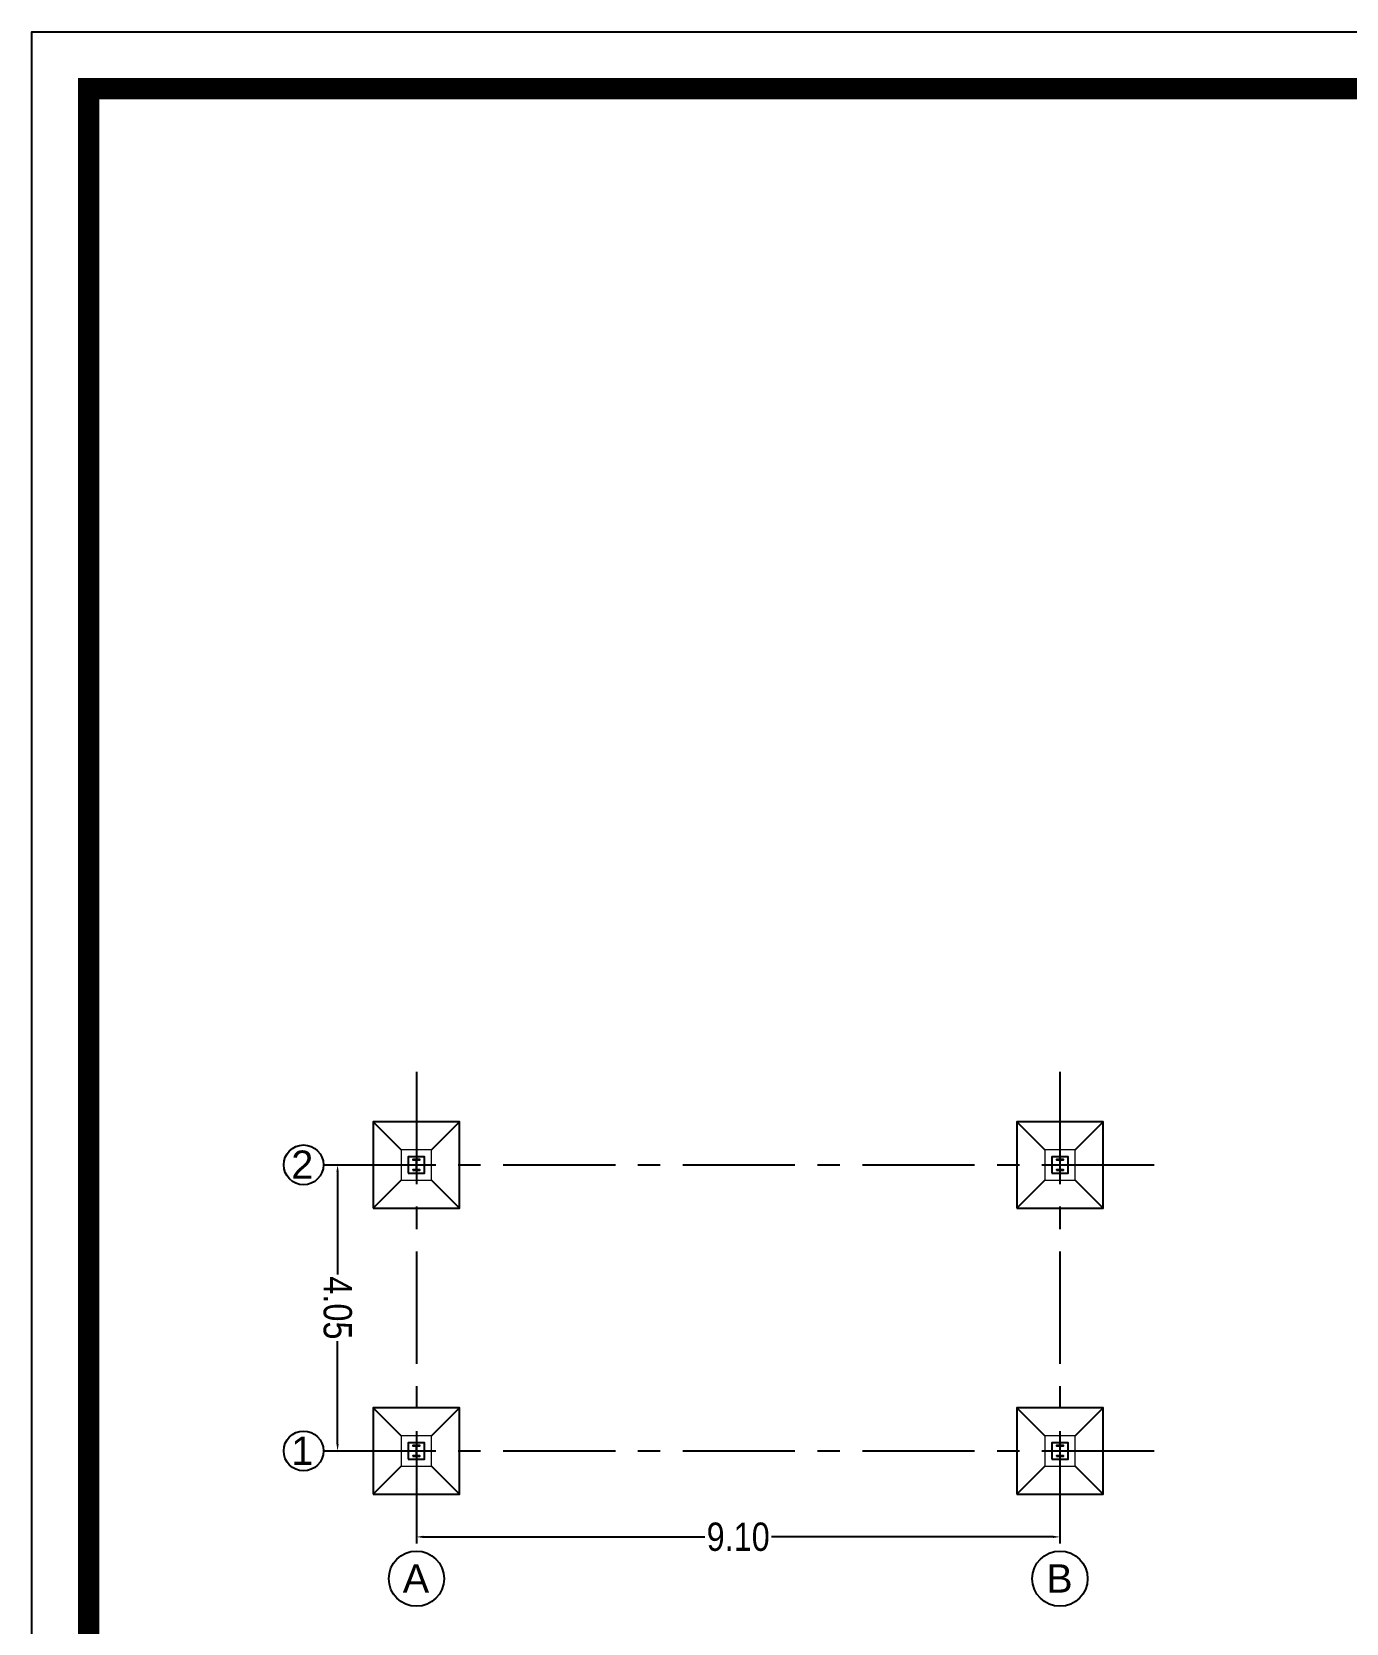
# Model space of a CAD drawing. Header units: metres. Extents: x -941 to 1333, y -28 to 1490.
# Drawn here: x 959.38 to 977.96, y 404.26 to 426.77 of the extents above; entities that cross this region are included whole.
import ezdxf

# ---------------------------------------------------------------- set-up
doc = ezdxf.new("R2010")
doc.units = ezdxf.units.M
doc.linetypes.add('CENTER', pattern=[50.8, 31.75, -6.35, 6.35, -6.35])
for name, color, linetype in [('0 @ 1', 7, 'Continuous'), ('00', 7, 'Continuous'), ('window', 3, 'Continuous')]:
    doc.layers.add(name, color=color, linetype=linetype)
doc.styles.add('Annotative', font='arial.ttf')
doc.styles.add('DIM', font='swissc.ttf')
doc.dimstyles.new('Din', dxfattribs={"dimscale": 0, "dimtxt": 0.9, "dimasz": 0.1, "dimexe": 0.15, "dimexo": 0.15, "dimgap": 0.03, "dimtad": 0, "dimzin": 0, "dimdsep": 46, "dimtxsty": 'DIM', "dimblk": 'ARCHTICK', "dimcen": 0.09, "dimdle": 0.15, "dimse1": 1, "dimse2": 1, "dimclrd": 256, "dimclre": 256, "dimclrt": 7, "dimadec": 0, "dimazin": 3, "dimtfac": 1, "dimtofl": 0, "dimtmove": 1, "dimatfit": 3, "dimfxl": 0, "dimtolj": 1, "dimtzin": 0, "dimarcsym": 0})

# ---------------------------------------------------------------- blocks, each defined once
blk = doc.blocks.new('*D759')
at = {"lineweight": -2, "ltscale": 0.05}
for p, q in [((964.917, 405.484), (968.895, 405.484)), ((973.816, 405.484), (969.838, 405.484))]:
    blk.add_line(p, q, dxfattribs=at)
at = {"ltscale": 0.05}
for points in [[(964.917, 405.501), (964.917, 405.468), (964.817, 405.484)], [(973.816, 405.501), (973.816, 405.468), (973.916, 405.484)]]:
    blk.add_solid(points, dxfattribs=at)
at = {"layer": 'Defpoints', "color": 0, "ltscale": 0.05}
for p in [(964.817, 406.089), (973.916, 406.089), (973.916, 405.484)]:
    blk.add_point(p, dxfattribs=at)
at = {"color": 7, "ltscale": 0.05, "insert": (969.367, 405.484), "char_height": 0.4, "attachment_point": 5, "style": 'DIM'}
blk.add_mtext('\\A1;9.10', dxfattribs=at)
blk = doc.blocks.new('*D760')
at = {"lineweight": -2, "ltscale": 0.05}
for p, q in [((963.702, 410.645), (963.702, 409.194)), ((963.702, 406.799), (963.702, 408.251))]:
    blk.add_line(p, q, dxfattribs=at)
at = {"ltscale": 0.05}
for points in [[(963.686, 410.645), (963.719, 410.645), (963.702, 410.745)], [(963.686, 406.799), (963.719, 406.799), (963.702, 406.699)]]:
    blk.add_solid(points, dxfattribs=at)
at = {"layer": 'Defpoints', "color": 0, "ltscale": 0.05}
for p in [(963.702, 410.745), (964.602, 410.745), (964.602, 406.699)]:
    blk.add_point(p, dxfattribs=at)
at = {"color": 7, "ltscale": 0.05, "insert": (963.702, 408.722), "char_height": 0.4, "attachment_point": 5, "rotation": 270, "style": 'DIM'}
blk.add_mtext('\\A1;4.05', dxfattribs=at)

msp = doc.modelspace()

# ---------------------------------------------------------------- linework, layer by layer
msp.add_lwpolyline([(959.37921, 426.76802), (1077.98196, 426.76789), (1077.98196, 342.87839), (959.37921, 342.87851)], close=True)
at = {"const_width": 0.3036}
msp.add_lwpolyline([(960.18379, 343.6831), (1077.17738, 343.68297), (1077.17738, 425.96331), (960.18379, 425.96343)], close=True, dxfattribs=at)
at = {"linetype": 'CENTER', "ltscale": 0.05}
for points in [[(964.8174, 412.06004), (964.8174, 405.28448)], [(973.91604, 412.06004), (973.91604, 405.28448)], [(963.5024, 410.74504), (975.33104, 410.74504)], [(963.5024, 406.69948), (975.33104, 406.69948)]]:
    msp.add_lwpolyline(points, dxfattribs=at)
at = {"ltscale": 0.05}
for centre, radius in [((963.22129, 410.74504), 0.28111), ((963.22129, 406.69948), 0.28111), ((964.8174, 404.89336), 0.39112), ((973.91604, 404.89336), 0.39112)]:
    msp.add_circle(centre, radius, dxfattribs=at)
at = {"layer": '00', "linetype": 'Continuous', "ltscale": 0.01}
for p, q in [((964.6024, 410.96004), (964.2074, 411.35504)), ((965.0324, 410.96004), (965.4274, 411.35504)), ((973.70104, 410.96004), (973.30604, 411.35504)), ((974.13104, 410.96004), (974.52604, 411.35504)), ((964.6024, 410.53004), (964.2074, 410.13504)), ((965.0324, 410.53004), (965.4274, 410.13504)), ((973.70104, 410.53004), (973.30604, 410.13504)), ((974.13104, 410.53004), (974.52604, 410.13504)), ((964.6024, 406.91448), (964.2074, 407.30948)), ((965.0324, 406.91448), (965.4274, 407.30948)), ((973.70104, 406.91448), (973.30604, 407.30948)), ((974.13104, 406.91448), (974.52604, 407.30948)), ((964.6024, 406.48448), (964.2074, 406.08948)), ((965.0324, 406.48448), (965.4274, 406.08948)), ((973.70104, 406.48448), (973.30604, 406.08948)), ((974.13104, 406.48448), (974.52604, 406.08948))]:
    msp.add_line(p, q, dxfattribs=at)
at = {"layer": '00', "ltscale": 0.05}
for points in [[(964.2074, 410.13504), (965.4274, 410.13504), (965.4274, 411.35504), (964.2074, 411.35504)], [(973.30604, 410.13504), (974.52604, 410.13504), (974.52604, 411.35504), (973.30604, 411.35504)], [(964.2074, 406.08948), (965.4274, 406.08948), (965.4274, 407.30948), (964.2074, 407.30948)], [(973.30604, 406.08948), (974.52604, 406.08948), (974.52604, 407.30948), (973.30604, 407.30948)]]:
    msp.add_lwpolyline(points, close=True, dxfattribs=at)
at = {"layer": '00', "lineweight": 18}
for points in [[(965.0324, 410.53004), (965.0324, 410.96004), (964.6024, 410.96004), (964.6024, 410.53004)], [(974.13104, 410.53004), (974.13104, 410.96004), (973.70104, 410.96004), (973.70104, 410.53004)], [(965.0324, 406.48448), (965.0324, 406.91448), (964.6024, 406.91448), (964.6024, 406.48448)], [(974.13104, 406.48448), (974.13104, 406.91448), (973.70104, 406.91448), (973.70104, 406.48448)]]:
    msp.add_lwpolyline(points, close=True, dxfattribs=at)
at = {"layer": '00'}
for points in [[(964.7024, 410.63004), (964.9324, 410.63004), (964.9324, 410.86004), (964.7024, 410.86004)], [(973.80104, 410.63004), (974.03104, 410.63004), (974.03104, 410.86004), (973.80104, 410.86004)], [(964.7024, 406.58448), (964.9324, 406.58448), (964.9324, 406.81448), (964.7024, 406.81448)], [(973.80104, 406.58448), (974.03104, 406.58448), (974.03104, 406.81448), (973.80104, 406.81448)]]:
    msp.add_lwpolyline(points, close=True, dxfattribs=at)
for points in [[(964.7674, 410.67004), (964.8674, 410.67004), (964.8674, 410.67097, 0.41421356), (964.8634, 410.67497), (964.8281, 410.67868, -0.41421356), (964.8201, 410.68668), (964.8201, 410.80339, -0.41421356), (964.8281, 410.81139), (964.8634, 410.8151, 0.41421356), (964.8674, 410.8191), (964.8674, 410.82004), (964.7674, 410.82004), (964.7674, 410.8191, 0.41421356), (964.7714, 410.8151), (964.8067, 410.81139, -0.41421356), (964.8147, 410.80339), (964.8147, 410.68668, -0.41421356), (964.8067, 410.67868), (964.7714, 410.67497, 0.41421356), (964.7674, 410.67097)], [(973.86604, 410.67004), (973.96604, 410.67004), (973.96604, 410.67097, 0.41421356), (973.96204, 410.67497), (973.92674, 410.67868, -0.41421356), (973.91874, 410.68668), (973.91874, 410.80339, -0.41421356), (973.92674, 410.81139), (973.96204, 410.8151, 0.41421356), (973.96604, 410.8191), (973.96604, 410.82004), (973.86604, 410.82004), (973.86604, 410.8191, 0.41421356), (973.87004, 410.8151), (973.90534, 410.81139, -0.41421356), (973.91334, 410.80339), (973.91334, 410.68668, -0.41421356), (973.90534, 410.67868), (973.87004, 410.67497, 0.41421356), (973.86604, 410.67097)], [(964.7674, 406.62448), (964.8674, 406.62448), (964.8674, 406.62542, 0.41421356), (964.8634, 406.62942), (964.8281, 406.63313, -0.41421356), (964.8201, 406.64113), (964.8201, 406.75784, -0.41421356), (964.8281, 406.76584), (964.8634, 406.76955, 0.41421356), (964.8674, 406.77355), (964.8674, 406.77448), (964.7674, 406.77448), (964.7674, 406.77355, 0.41421356), (964.7714, 406.76955), (964.8067, 406.76584, -0.41421356), (964.8147, 406.75784), (964.8147, 406.64113, -0.41421356), (964.8067, 406.63313), (964.7714, 406.62942, 0.41421356), (964.7674, 406.62542)], [(973.86604, 406.62448), (973.96604, 406.62448), (973.96604, 406.62542, 0.41421356), (973.96204, 406.62942), (973.92674, 406.63313, -0.41421356), (973.91874, 406.64113), (973.91874, 406.75784, -0.41421356), (973.92674, 406.76584), (973.96204, 406.76955, 0.41421356), (973.96604, 406.77355), (973.96604, 406.77448), (973.86604, 406.77448), (973.86604, 406.77355, 0.41421356), (973.87004, 406.76955), (973.90534, 406.76584, -0.41421356), (973.91334, 406.75784), (973.91334, 406.64113, -0.41421356), (973.90534, 406.63313), (973.87004, 406.62942, 0.41421356), (973.86604, 406.62542)]]:
    msp.add_lwpolyline(points, format="xyb", close=True, dxfattribs=at)
at = {"layer": 'window'}
msp.add_lwpolyline([(959.37921, 342.87839), (959.37921, 426.76814), (1077.98196, 426.76814), (1077.98196, 342.87839)], close=True, dxfattribs=at)

# ---------------------------------------------------------------- texts
at = {"layer": '0 @ 1', "ltscale": 0.05, "style": 'Annotative'}
for s, p in [('2', (963.0481, 410.54783)), ('1', (963.0481, 406.50227)), ('A', (964.62427, 404.6964)), ('B', (973.72291, 404.6964))]:
    msp.add_text(s, height=0.4, dxfattribs=at).set_placement(p)

# ---------------------------------------------------------------- dimensions: what is measured, and where the dimension line sits
at = {"ltscale": 0.05}
dim = msp.add_aligned_dim(p1=(964.6024, 406.69948), p2=(964.6024, 410.74504), distance=0.9, dimstyle='Din', override={"dimscale": 1, "dimtxt": 0.4, "dimpost": '\\X', "dimsah": 1}, dxfattribs=at)
dim.commit()
dim.dimension.update_dxf_attribs({"geometry": '*D760', "text_midpoint": (963.7024, 408.72226), "text_rotation": 270})
dim = msp.add_aligned_dim(p1=(964.8174, 406.08948), p2=(973.91604, 406.08948), distance=-0.605, dimstyle='Din', override={"dimscale": 1, "dimtxt": 0.4, "dimpost": '\\X', "dimsah": 1}, dxfattribs=at)
dim.commit()
dim.dimension.update_dxf_attribs({"geometry": '*D759', "text_midpoint": (969.36672, 405.48448)})

doc.saveas('drawing.dxf')
